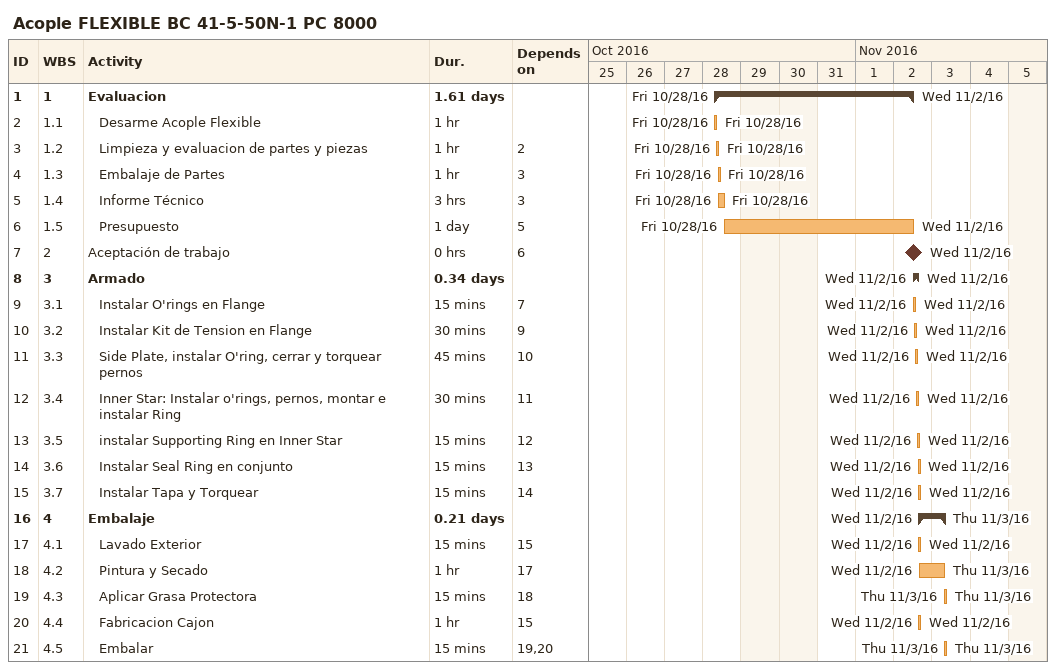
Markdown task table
Acople FLEXIBLE BC 41-5-50N-1 PC 8000

| ID | WBS | Task | Duration | Start | Finish | Predecessors |
|---|---|---|---|---|---|---|
| 1 | 1 | **Evaluacion** | 1.61d | 2016-10-28 | 2016-11-02 |  |
| 2 | 1.1 | Desarme Acople Flexible | 1h | 2016-10-28 | 2016-10-28 |  |
| 3 | 1.2 | Limpieza y evaluacion de partes y piezas | 1h | 2016-10-28 | 2016-10-28 | 2 |
| 4 | 1.3 | Embalaje de Partes | 1h | 2016-10-28 | 2016-10-28 | 3 |
| 5 | 1.4 | Informe Técnico | 3h | 2016-10-28 | 2016-10-28 | 3 |
| 6 | 1.5 | Presupuesto | 1d | 2016-10-28 | 2016-11-02 | 5 |
| 7 | 2 | Aceptación de trabajo | 0h | 2016-11-02 | 2016-11-02 | 6 |
| 8 | 3 | **Armado** | 0.34d | 2016-11-02 | 2016-11-02 |  |
| 9 | 3.1 | Instalar O'rings en Flange | 15min | 2016-11-02 | 2016-11-02 | 7 |
| 10 | 3.2 | Instalar Kit de Tension en Flange | 30min | 2016-11-02 | 2016-11-02 | 9 |
| 11 | 3.3 | Side Plate, instalar O'ring, cerrar y torquear pernos | 45min | 2016-11-02 | 2016-11-02 | 10 |
| 12 | 3.4 | Inner Star: Instalar o'rings, pernos, montar e instalar Ring | 30min | 2016-11-02 | 2016-11-02 | 11 |
| 13 | 3.5 | instalar Supporting Ring en Inner Star | 15min | 2016-11-02 | 2016-11-02 | 12 |
| 14 | 3.6 | Instalar Seal Ring en conjunto | 15min | 2016-11-02 | 2016-11-02 | 13 |
| 15 | 3.7 | Instalar Tapa y Torquear | 15min | 2016-11-02 | 2016-11-02 | 14 |
| 16 | 4 | **Embalaje** | 0.21d | 2016-11-02 | 2016-11-03 |  |
| 17 | 4.1 | Lavado Exterior | 15min | 2016-11-02 | 2016-11-02 | 15 |
| 18 | 4.2 | Pintura y Secado | 1h | 2016-11-02 | 2016-11-03 | 17 |
| 19 | 4.3 | Aplicar Grasa Protectora | 15min | 2016-11-03 | 2016-11-03 | 18 |
| 20 | 4.4 | Fabricacion Cajon | 1h | 2016-11-02 | 2016-11-02 | 15 |
| 21 | 4.5 | Embalar | 15min | 2016-11-03 | 2016-11-03 | 19, 20 |
